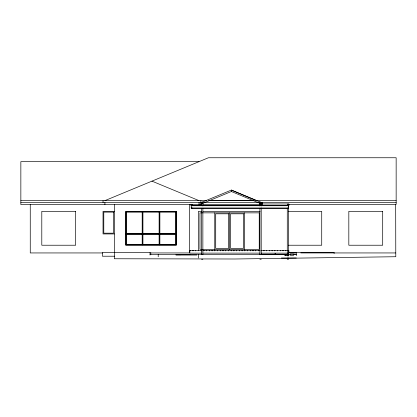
<?xml version="1.0" encoding="UTF-8"?>
<svg xmlns="http://www.w3.org/2000/svg" width="417" height="417" viewBox="0 0 417 417"><rect width="100%" height="100%" fill="white"/><g stroke="black" fill="none" stroke-linecap="round" stroke-linejoin="round"><path stroke-width="0.63" d="M231.383 191.518L231.383 190.074L262.606 202.99L262.606 204.429L231.383 191.518L200.165 204.429L200.165 202.99L231.383 190.074L255.845 200.374M192.279 208.302L192.56 208.015M260.933 208.292L261.214 208.005M288.314 206.822L288.595 206.535M288.314 208.292L288.595 208.005L191.241 208M191.241 204.841L191.523 204.559L191.241 205.753L288.595 205.743L288.314 203.991M201.838 205.461L201.557 205.743L201.557 202.599M259.895 205.743L260.177 205.461M287.277 205.743L287.563 203.991M274.579 254.214L275.303 253.698M104.917 200.624L208.427 157.751L396.15 157.751L396.15 204.387L395.681 204.387L395.79 256.726L234.771 258.999L114.326 258.754L114.326 204.387M201.995 202.422L202.87 202.057M201.557 204.033L202.87 203.486M199.013 161.65L20.85 161.65L20.85 204.58L201.62 204.58M20.85 200.624L206.822 200.624M208.708 200.624L254.266 200.624M256.22 200.624L396.15 200.624M20.85 202.506L201.62 202.506M203.501 202.506L259.473 202.506M261.428 202.506L396.15 202.506M202.923 204.58L261.532 204.58M288.882 204.58L395.681 204.58M288.595 208.286L191.241 208.286L191.241 205.409M114.326 211.351L103.035 211.351L103.035 233.937L114.326 233.937M201.692 211.351L198.45 211.351L198.45 250.872L198.487 250.554M202.99 211.351L260.093 211.351M288.496 211.351L321.721 211.351L321.721 245.227L288.496 245.227M125.997 233.937L176.057 233.937M201.505 250.554L189.85 250.518L189.85 253.114L201.505 253.15M202.798 250.518L259.838 250.518M261.063 250.518L288.898 250.554L288.898 253.114L261.063 253.15M288.934 252.306L334.1 252.306L334.1 253.494M288.934 252.551L294.355 252.551M288.522 252.629L294.996 252.629M102.686 252.942L30.259 252.942L30.259 204.387M151.319 252.942L189.605 252.942L189.605 204.387M300.766 252.942L395.681 252.942M202.798 253.114L259.765 253.114M262.475 254.25L288.898 254.25M262.475 254.365L286.02 254.365M150.052 254.412L296.31 254.422M180.905 254.735L175.953 254.735L175.953 255.027L196.881 255.027M285.03 255.569L288.898 255.569M284.743 255.678L286.02 255.678M290.159 255.736L293.735 255.736M114.659 256.22L102.441 256.22L102.441 252.645L150.818 252.645L150.818 254.433M281.392 257.987L296.31 257.998M201.557 259.249L202.87 259.249M259.895 259.249L261.214 259.249M208.938 200.447L253.838 200.613M182.766 254.438L190.46 254.578M259.895 202.057L260.776 202.422M259.895 203.486L261.214 204.033M151.965 181.14L199.013 200.624M261.214 204.278L260.933 203.996L261.214 205.743M202.589 205.461L202.87 205.743M192.56 204.841L192.279 204.559L192.56 205.753M287.277 208.005L287.563 208.292M191.241 207.103L191.523 208.302L191.241 208.015M296.31 255.616L296.31 252.327L294.996 252.327L294.996 254.724M293.735 254.417L293.735 253.76L290.159 253.76L290.159 254.417M288.595 205.404L288.595 256.022M288.595 257.956L288.595 259.249L287.277 259.249L287.277 257.956M288.444 250.554L288.444 250.836M287.277 208.286L287.277 256.022M285.812 250.554L285.812 250.836M285.718 250.554L285.718 250.836M283.08 250.554L283.08 250.836M282.987 250.554L282.987 250.836M280.354 250.554L280.354 250.836M280.26 250.554L280.26 250.836M277.623 250.554L277.623 250.836M277.529 250.554L277.529 250.836M275.303 253.755L275.303 254.438M274.897 250.554L274.897 250.836M274.803 250.554L274.803 250.836M272.165 250.554L272.165 250.836M272.072 250.554L272.072 250.836M269.439 250.554L269.439 250.836M269.346 250.554L269.346 250.836M266.708 250.554L266.708 250.836M266.614 250.554L266.614 250.836M263.982 250.554L263.982 250.836M263.888 250.554L263.888 250.836M261.313 205.461L261.313 203.991L288.971 203.991L288.971 205.461L190.866 205.461L190.866 204.559M261.214 203.079L261.214 205.972M261.214 208.286L261.214 254.735M261.157 250.554L261.157 250.836M259.895 202.62L259.895 205.972M259.895 208.286L259.895 254.735M258.524 250.554L258.524 250.836M258.431 250.554L258.431 250.836M255.793 250.554L255.793 250.836M255.699 250.554L255.699 250.836M253.067 250.554L253.067 250.836M252.973 250.554L252.973 250.836M250.336 250.554L250.336 250.836M250.242 250.554L250.242 250.836M247.609 250.554L247.609 250.836M247.516 250.554L247.516 250.836M244.878 250.554L244.878 250.836M244.784 250.554L244.784 250.836M244.425 212.858L244.425 249.366M242.152 250.554L242.152 250.836M242.053 250.554L242.053 250.836M239.421 250.554L239.421 250.836M239.327 250.554L239.327 250.836M236.689 250.554L236.689 250.836M236.595 250.554L236.595 250.836M233.963 250.554L233.963 250.836M233.869 250.554L233.869 250.836M231.232 250.554L231.232 250.836M231.138 250.554L231.138 250.836M229.595 212.858L229.595 249.366M228.506 250.554L228.506 250.836M228.412 250.554L228.412 250.836M225.774 250.554L225.774 250.836M225.68 250.554L225.68 250.836M223.048 250.554L223.048 250.836M222.954 250.554L222.954 250.836M220.317 250.554L220.317 250.836M220.223 250.554L220.223 250.836M217.591 250.554L217.591 250.836M217.497 250.554L217.497 250.836M214.859 250.554L214.859 250.836M214.765 212.858L214.765 249.366M214.765 250.554L214.765 250.836M212.133 250.554L212.133 250.836M212.039 250.554L212.039 250.836M209.402 250.554L209.402 250.836M209.308 250.554L209.308 250.836M206.676 250.554L206.676 250.836M206.582 250.554L206.582 250.836M203.944 250.554L203.944 250.836M203.85 250.554L203.85 250.836M202.87 202.62L202.87 205.972M202.87 208.286L202.87 254.735M201.557 208.286L201.557 254.735M201.328 204.559L201.328 205.461M201.218 250.554L201.218 250.836M201.124 250.554L201.124 250.836M200.895 200.624L200.895 202.506M199.013 202.506L199.013 204.58M198.325 254.412L198.341 257.987M195.761 250.554L195.761 250.836M195.667 250.554L195.667 250.836M193.029 250.554L193.029 250.836M192.935 250.554L192.935 250.836M190.303 250.554L190.303 250.836M159.492 211.732L159.492 244.852M158.215 254.412L158.215 256.794M150.031 252.645L150.031 255.027M142.557 211.732L142.557 244.852M104.917 202.506L104.917 204.58M103.035 200.624L103.035 202.506M75.67 211.351L41.794 211.351L41.794 245.227L75.67 245.227L75.67 211.351M176.433 211.351L125.616 211.351L125.616 245.227L176.433 245.227L176.433 211.351M382.697 211.351L348.821 211.351L348.821 245.227L382.697 245.227L382.697 211.351M176.057 211.732L125.997 211.732L125.997 244.852L176.057 244.852L176.057 211.732M113.575 212.107L103.786 212.107L103.786 233.181L113.575 233.181L113.575 212.107M142.181 212.107L126.372 212.107L126.372 233.562L142.181 233.562L142.181 212.107M159.117 212.107L142.932 212.107L142.932 233.562L159.117 233.562L159.117 212.107M175.677 212.107L159.873 212.107L159.873 233.562L175.677 233.562L175.677 212.107M259.238 212.858L199.957 212.858L199.957 249.366L259.238 249.366L259.238 212.858M228.657 213.801L215.709 213.801L215.709 248.428L228.657 248.428L228.657 213.801M243.486 213.801L230.538 213.801L230.538 248.428L243.486 248.428L243.486 213.801M142.181 234.312L126.372 234.312L126.372 244.477L142.181 244.477L142.181 234.312M159.117 234.312L142.932 234.312L142.932 244.477L159.117 244.477L159.117 234.312M175.677 234.312L159.873 234.312L159.873 244.477L175.677 244.477L175.677 234.312"/></g></svg>
